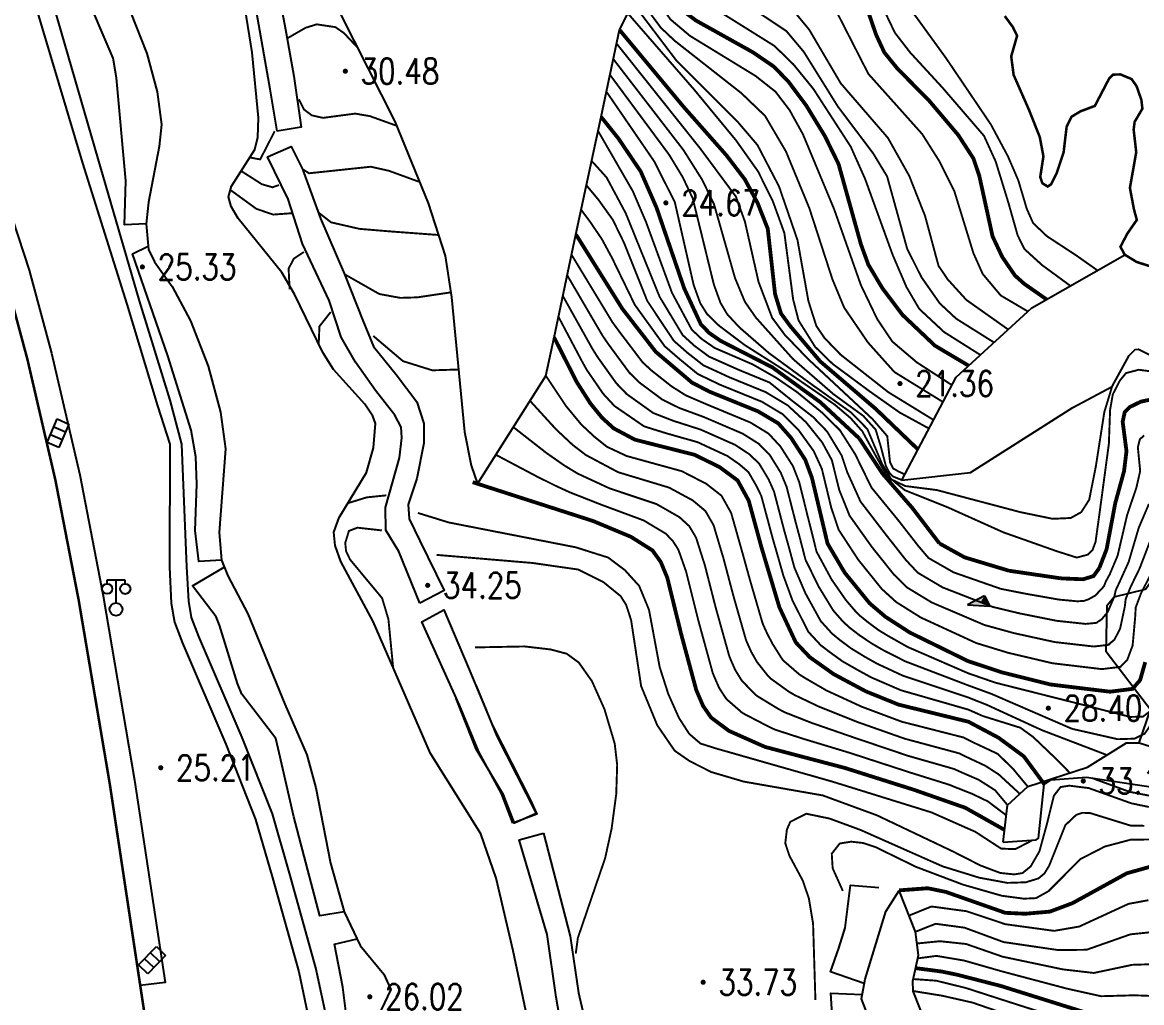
# Model space of a CAD drawing. Extents: x 404846 to 408477, y 3390929 to 3392894.
# Drawn here: x 406356.75 to 406400.65, y 3392292.54 to 3392331 of the extents above; entities that cross this region are included whole.
import ezdxf
from ezdxf.enums import TextEntityAlignment as Align

# ---------------------------------------------------------------- set-up
doc = ezdxf.new("R2010")
doc.units = 0
doc.header["$LTSCALE"] = 0.5
doc.layers.get('0').update_dxf_attribs({"linetype": 'CONTINUOUS'})
for name, color, linetype in [('DGX', 2, 'CONTINUOUS'), ('DLDW', 11, 'CONTINUOUS'), ('DLSS', 4, 'CONTINUOUS'), ('DMTZ', 3, 'CONTINUOUS'), ('GCD', 1, 'CONTINUOUS'), ('GXYZ', 2, 'CONTINUOUS'), ('SXSS', 5, 'CONTINUOUS'), ('ZBTZ', 3, 'CONTINUOUS')]:
    doc.layers.add(name, color=color, linetype=linetype)
doc.styles.add('HZ', font='rs.shx', dxfattribs={"width": 0.8, "bigfont": 'hztxt.shx'})
doc.linetypes.add('1033B', pattern='A,1,[186,AAA.SHX,S=1,R=0,X=0,Y=0],1', length=2)
doc.linetypes.add('10411', pattern='A,2,[150,AAA.SHX,S=1,R=0,X=0,Y=1],2,[151,AAA.SHX,S=1,R=0,X=0,Y=3],1e-11', length=4)
doc.linetypes.add('10422', pattern='A,0.75,[150,AAA.SHX,S=0.5,R=0,X=0,Y=0.5],1.5,[177,AAA.SHX,S=1,R=0,X=0,Y=0.4],0.75', length=3)
doc.linetypes.add('1161', pattern='A,0,[149,AAA.SHX,S=0.15,R=0,X=0,Y=0],-1.6', length=1.6)

# ---------------------------------------------------------------- blocks, each defined once
blk = doc.blocks.new('gc097')
for p, q in [((-0.7, 2.001), (-0.7, 2.301)), ((-0.7, 2.301), (0.7, 2.299)), ((0, 0.5), (0, 2.3)), ((0.7, 2.299), (0.7, 1.999))]:
    blk.add_line(p, q)
for centre, radius in [((-0.7, 1.601), 0.4), ((0.727, 1.6), 0.4), ((0, 0), 0.5)]:
    blk.add_circle(centre, radius)
blk = doc.blocks.new('GC200')
at = {"linetype": 'Continuous', "const_width": 0.2, "flags": 128}
blk.add_lwpolyline([(-0.1, 0, 1), (0.1, 0, 1)], format="xyb", close=True, dxfattribs=at)
blk = doc.blocks.new('gc041')
for p, q in [((-1, 0.5), (1, 0.5)), ((-1, -0.5), (-1, 0.5)), ((-0.33, 0.5), (-0.33, -0.5)), ((0.33, 0.5), (0.33, -0.5)), ((1, 0.5), (1, -0.5)), ((1, -0.5), (-1, -0.5))]:
    blk.add_line(p, q)
blk = doc.blocks.new('*U39')
at = {"linetype": 'Continuous'}
for points in [[(-0.3, 0.5), (0, 1.5), (-0.9, 0)], [(-0.3, 0.5), (0, 0), (0, 1.5)], [(-0.3, 0.5), (-0.9, 0), (0, 0)]]:
    blk.add_solid(points, dxfattribs=at)
blk = doc.blocks.new('gc201')
for p, q in [((0, 1.5), (-0.9, 0)), ((0, 0), (0, 1.5)), ((0, 0), (-0.9, 0))]:
    blk.add_line(p, q)
at = {"linetype": 'Continuous'}
blk.add_blockref('*U39', (0, 0), dxfattribs=at)

msp = doc.modelspace()

# ---------------------------------------------------------------- linework, layer by layer
at = {"layer": 'DGX', "linetype": 'Continuous', "flags": 128}
for points, const_width, elevation in [([(406383.683, 3392339.414), (406384.973, 3392338.088), (406385.838, 3392337.376), (406386.349, 3392337.11), (406386.768, 3392337.096), (406388.087, 3392337.468), (406388.473, 3392337.465), (406389.117, 3392337.008), (406389.348, 3392336.663), (406389.492, 3392336.207), (406389.821, 3392334.048), (406390.434, 3392332.97), (406391.82, 3392331.191), (406392.981, 3392329.588), (406394.734, 3392326.994), (406395.402, 3392325.745), (406395.81, 3392324.8), (406396.14, 3392323.691), (406396.389, 3392323.127), (406396.933, 3392322.61), (406398.069, 3392321.866), (406398.911, 3392321.272)], 0.075, 16.5), ([(406383.29, 3392337.355), (406385.027, 3392336.157), (406385.397, 3392335.96), (406387.992, 3392335.276), (406388.706, 3392334.767), (406389.516, 3392333.621), (406390.971, 3392330.59), (406391.568, 3392329.818), (406392.843, 3392328.43), (406394.464, 3392326.548), (406394.922, 3392325.543), (406395.41, 3392323.961), (406395.781, 3392322.652), (406396.051, 3392322.106), (406396.741, 3392321.478), (406397.851, 3392320.664)], 0.075, 17), ([(406382.797, 3392336.3), (406384.255, 3392335.464), (406385.243, 3392334.995), (406387.47, 3392334.366), (406388.137, 3392334.092), (406389.006, 3392333.41), (406389.512, 3392332.606), (406390.234, 3392330.511), (406390.553, 3392329.822), (406391.065, 3392329.191), (406392.321, 3392327.916), (406393.454, 3392326.58), (406394.052, 3392325.655), (406394.28, 3392324.975), (406394.799, 3392322.605), (406395.18, 3392321.797), (406395.675, 3392321.073), (406396.044, 3392320.742), (406396.919, 3392320.13)], 0.15, 17.5), ([(406382.667, 3392335.727), (406383.432, 3392335.089), (406384.91, 3392334.041), (406387.179, 3392332.953), (406387.976, 3392332.438), (406388.623, 3392331.536), (406389.928, 3392328.98), (406392.04, 3392326.618), (406392.724, 3392325.535), (406393.301, 3392324.374), (406394.046, 3392321.952), (406394.413, 3392321.13), (406395.12, 3392320.287), (406396.189, 3392319.657)], 0.075, 18), ([(406382.331, 3392334.984), (406383.837, 3392333.477), (406384.734, 3392332.688), (406386.962, 3392331.497), (406387.608, 3392330.714), (406388.846, 3392328.608), (406390.695, 3392326.468), (406391.532, 3392324.977), (406392.153, 3392323.403), (406392.68, 3392321.449), (406393.036, 3392320.922), (406393.772, 3392320.112), (406395.414, 3392318.95)], 0.075, 18.5), ([(406381.995, 3392334.319), (406383.055, 3392332.993), (406383.632, 3392332.577), (406384.995, 3392331.8), (406386.715, 3392330.658), (406387.398, 3392329.841), (406388.729, 3392327.704), (406390.117, 3392325.861), (406390.664, 3392324.957), (406391.449, 3392322.122), (406392.014, 3392320.997), (406392.725, 3392319.981), (406393.367, 3392319.38), (406394.859, 3392318.442)], 0.075, 19), ([(406381.645, 3392333.626), (406382.195, 3392332.727), (406382.735, 3392332.27), (406386.246, 3392330.075), (406386.995, 3392329.345), (406387.768, 3392328.395), (406389.238, 3392326.123), (406389.803, 3392324.852), (406390.881, 3392321.88), (406391.423, 3392320.616), (406391.925, 3392319.759), (406392.893, 3392318.856), (406394.323, 3392317.952)], 0.075, 19.5), ([(406381.315, 3392332.971), (406382.233, 3392331.781), (406383.161, 3392331.076), (406385.401, 3392329.826), (406386.223, 3392329.264), (406386.795, 3392328.673), (406387.493, 3392327.737), (406388.227, 3392326.532), (406388.76, 3392325.442), (406389.635, 3392322.3), (406389.926, 3392321.497), (406390.48, 3392320.569), (406391.268, 3392319.524), (406392.542, 3392318.316), (406393.862, 3392317.531)], 0.15, 20), ([(406381.129, 3392332.604), (406382.166, 3392331.117), (406382.929, 3392330.473), (406385.496, 3392328.904), (406386.284, 3392328.283), (406386.839, 3392327.557), (406387.363, 3392326.609), (406388.587, 3392323.668), (406389.634, 3392320.698), (406390.275, 3392319.362), (406390.866, 3392318.48), (406391.822, 3392317.667), (406393.207, 3392316.769)], 0.075, 20.5), ([(406380.823, 3392332.098), (406381.787, 3392330.794), (406382.324, 3392330.285), (406384.946, 3392328.224), (406385.877, 3392327.332), (406386.698, 3392325.932), (406387.614, 3392323.709), (406388.518, 3392320.922), (406388.98, 3392319.809), (406389.915, 3392318.439), (406390.951, 3392317.282), (406392.857, 3392316.106)], 0.075, 21), ([(406380.756, 3392331.671), (406382.39, 3392329.515), (406384.821, 3392327.077), (406385.578, 3392326.19), (406386.424, 3392324.564), (406387.149, 3392322.459), (406387.576, 3392320.071), (406387.889, 3392319.088), (406388.209, 3392318.618), (406388.843, 3392317.962), (406390.707, 3392316.495), (406392.486, 3392315.402)], 0.075, 21.5), ([(406380.497, 3392331.352), (406383.095, 3392328.364), (406384.737, 3392326.373), (406385.607, 3392325.145), (406386.183, 3392323.98), (406386.634, 3392322.737), (406386.978, 3392320.131), (406387.191, 3392319.307), (406387.84, 3392318.272), (406388.526, 3392317.602), (406389.986, 3392316.52), (406391.156, 3392315.695), (406392.309, 3392315.065)], 0.075, 22), ([(406369.89, 3392330.017), (406369.362, 3392330.58), (406369.027, 3392330.813), (406368.293, 3392330.923), (406367.859, 3392330.789), (406367.129, 3392330.369)], 0.075, 30), ([(406380.17, 3392330.704), (406382.677, 3392327.692), (406384.366, 3392325.78), (406385.082, 3392324.843), (406385.586, 3392323.909), (406385.984, 3392322.901), (406386.268, 3392320.347), (406386.502, 3392319.581), (406386.867, 3392319.082), (406388.04, 3392317.7), (406390.215, 3392315.839), (406391.876, 3392314.244)], 0.15, 22.5), ([(406380.055, 3392330.167), (406383.336, 3392326.05), (406384.734, 3392324.164), (406385.088, 3392323.181), (406385.619, 3392320.827), (406386.155, 3392319.411), (406386.648, 3392318.746), (406387.56, 3392317.798), (406390.093, 3392315.436), (406390.669, 3392314.769), (406390.779, 3392313.739), (406390.898, 3392313.502), (406391.109, 3392313.383), (406391.361, 3392313.267)], 0.075, 23), ([(406379.926, 3392329.559), (406382.675, 3392325.993), (406383.414, 3392324.821), (406383.876, 3392323.865), (406384.697, 3392320.975), (406385.085, 3392320.04), (406385.516, 3392319.42), (406386.963, 3392317.803), (406388.562, 3392316.413), (406389.732, 3392315.561), (406390.216, 3392315.02), (406390.418, 3392314.353), (406390.614, 3392313.603), (406390.768, 3392313.305), (406390.89, 3392313.187), (406391.244, 3392313.045)], 0.075, 23.5), ([(406379.795, 3392328.942), (406382.114, 3392325.808), (406382.652, 3392324.921), (406383.042, 3392324.091), (406383.869, 3392320.715), (406384.131, 3392319.994), (406384.388, 3392319.557), (406384.869, 3392319.036), (406386.035, 3392318.022), (406387.757, 3392316.76), (406389.247, 3392315.699), (406389.888, 3392315.046), (406390.467, 3392313.678), (406390.825, 3392313.074), (406391.376, 3392312.811), (406392.614, 3392312.653), (406395.892, 3392311.786), (406397.156, 3392311.525), (406397.865, 3392311.557), (406398.278, 3392311.785), (406398.591, 3392312.276), (406398.852, 3392313.595), (406399.183, 3392315.715), (406399.489, 3392316.72)], 0.075, 24), ([(406379.654, 3392328.284), (406381.529, 3392325.548), (406382.337, 3392323.95), (406383.074, 3392320.707), (406383.335, 3392319.984), (406383.603, 3392319.556), (406384.071, 3392319.102), (406385.077, 3392318.343), (406386.784, 3392317.259), (406388.611, 3392316.003), (406389.235, 3392315.473), (406389.692, 3392314.957), (406390.642, 3392313.23), (406391.357, 3392312.648), (406393.053, 3392311.97), (406395.225, 3392310.994), (406397.34, 3392310.246), (406398.105, 3392310.004), (406398.539, 3392310.121), (406398.725, 3392310.312), (406398.839, 3392310.62), (406398.986, 3392311.68), (406399.361, 3392314.468), (406399.409, 3392315.802), (406399.515, 3392316.406), (406399.794, 3392316.951), (406400.034, 3392317.242), (406400.532, 3392317.372), (406401.985, 3392317.181)], 0.075, 24.5), ([(406371.427, 3392326.944), (406370.385, 3392327.32), (406369.801, 3392327.421), (406368.541, 3392327.254), (406368.101, 3392327.352), (406367.794, 3392327.582), (406367.593, 3392327.98)], 0.075, 30.5), ([(406379.444, 3392327.295), (406380.128, 3392326.442), (406381.001, 3392325.149), (406381.621, 3392323.73), (406382.709, 3392320.557), (406383.355, 3392319.163), (406383.68, 3392318.821), (406384.129, 3392318.509), (406386.168, 3392317.463), (406388.043, 3392316.1), (406389.57, 3392314.68)], 0.15, 25), ([(406365.674, 3392325.699), (406366.074, 3392325.623), (406366.25, 3392325.959), (406366.644, 3392326.732)], 0.075, 30.5), ([(406400.742, 3392314.797), (406400.573, 3392314.638), (406400.498, 3392314.326), (406400.589, 3392313.403), (406400.442, 3392312.755), (406400.073, 3392311.657), (406399.705, 3392310.084), (406399.396, 3392309.349), (406399.238, 3392309.061), (406399.168, 3392308.877), (406398.838, 3392308.524), (406398.81, 3392308.504), (406398.571, 3392308.371), (406398.434, 3392308.324), (406398.406, 3392308.307), (406398.131, 3392308.288), (406397.401, 3392308.356), (406396.077, 3392308.589), (406395.118, 3392308.779), (406393.273, 3392309.423), (406392.291, 3392309.985), (406391.875, 3392310.473), (406391.118, 3392311.447), (406390.052, 3392312.749), (406389.412, 3392314.057), (406388.812, 3392315), (406388.146, 3392315.663), (406387.129, 3392316.497), (406386.31, 3392317.058), (406385.38, 3392317.59), (406385.277, 3392317.633), (406383.902, 3392318.227), (406383.392, 3392318.579), (406383.002, 3392318.946), (406382.224, 3392320.398), (406381.206, 3392323.175), (406380.689, 3392324.38), (406379.326, 3392326.742)], 0.075, 25.5), ([(406400.932, 3392312.109), (406400.534, 3392311.177), (406400.138, 3392309.836), (406399.807, 3392309.104), (406399.63, 3392308.722), (406399.576, 3392308.475), (406399.325, 3392307.894), (406399.304, 3392307.854), (406399.075, 3392307.578), (406398.916, 3392307.478), (406398.876, 3392307.443), (406398.45, 3392307.402), (406397.318, 3392307.523), (406395.854, 3392307.816), (406394.799, 3392308.07), (406392.843, 3392308.833), (406391.868, 3392309.409), (406391.401, 3392309.907), (406390.588, 3392310.94), (406389.621, 3392312.2), (406389.098, 3392313.359), (406388.883, 3392314.006), (406388.308, 3392314.952), (406387.761, 3392315.519), (406386.93, 3392316.164), (406386.054, 3392316.871), (406384.975, 3392317.315), (406384.884, 3392317.352), (406383.68, 3392317.887), (406383.106, 3392318.314), (406382.648, 3392318.729), (406381.739, 3392320.239), (406380.413, 3392323.513), (406379.661, 3392324.918), (406379.075, 3392325.566)], 0.075, 26), ([(406365.333, 3392325.168), (406366.141, 3392324.651), (406366.559, 3392324.531), (406366.817, 3392324.618)], 0.075, 31), ([(406372.323, 3392324.74), (406371.13, 3392325.176), (406370.415, 3392325.337), (406368.851, 3392325.171), (406367.992, 3392325.081), (406367.739, 3392325.241)], 0.075, 31), ([(406400.996, 3392310.697), (406400.571, 3392309.588), (406400.217, 3392308.86), (406400.022, 3392308.383), (406399.985, 3392308.073), (406399.813, 3392307.265), (406399.798, 3392307.204), (406399.579, 3392306.785), (406399.398, 3392306.632), (406399.346, 3392306.58), (406398.769, 3392306.515), (406397.235, 3392306.69), (406395.631, 3392307.042), (406394.479, 3392307.36), (406392.414, 3392308.243), (406391.444, 3392308.833), (406390.927, 3392309.341), (406390.058, 3392310.432), (406389.19, 3392311.651), (406388.785, 3392312.66), (406388.497, 3392313.827), (406388.12, 3392314.519), (406387.483, 3392315.313), (406386.767, 3392315.974), (406385.903, 3392316.494), (406384.57, 3392317.039), (406384.492, 3392317.071), (406383.458, 3392317.547), (406382.82, 3392318.048), (406382.295, 3392318.512), (406381.253, 3392320.08), (406380.349, 3392322.346), (406379.91, 3392323.249), (406379.337, 3392324.048), (406378.871, 3392324.607)], 0.075, 26.5), ([(406364.908, 3392324.425), (406365.925, 3392323.686), (406366.583, 3392323.46), (406367.346, 3392323.515)], 0.075, 31.5), ([(406373.06, 3392322.66), (406371.245, 3392322.794), (406369.968, 3392322.9), (406368.855, 3392323.155), (406368.347, 3392323.554)], 0.075, 31.5), ([(406401.004, 3392309.34), (406400.627, 3392308.615), (406400.414, 3392308.045), (406400.393, 3392307.671), (406400.3, 3392306.635), (406400.292, 3392306.554), (406400.083, 3392305.992), (406399.881, 3392305.786), (406399.817, 3392305.717), (406399.088, 3392305.628), (406397.153, 3392305.858), (406395.408, 3392306.269), (406394.159, 3392306.651), (406391.984, 3392307.653), (406391.021, 3392308.258), (406390.453, 3392308.775), (406389.528, 3392309.924), (406388.759, 3392311.102), (406388.472, 3392311.962), (406388.105, 3392313.483), (406387.786, 3392314.181), (406387.193, 3392315.004), (406386.582, 3392315.621), (406385.753, 3392316.117), (406384.165, 3392316.763), (406384.099, 3392316.79), (406383.236, 3392317.207), (406382.534, 3392317.782), (406381.941, 3392318.295), (406380.768, 3392319.921), (406379.876, 3392321.758), (406379.476, 3392322.498), (406379.014, 3392323.178), (406378.666, 3392323.646)], 0.075, 27), ([(406378.46, 3392322.678), (406380.282, 3392319.762), (406381.588, 3392318.078), (406383.014, 3392316.866), (406383.014, 3392316.866), (406383.706, 3392316.509), (406385.603, 3392315.74), (406386.397, 3392315.269), (406386.902, 3392314.694), (406387.452, 3392313.843), (406387.714, 3392313.139), (406388.328, 3392310.553), (406388.998, 3392309.416), (406389.979, 3392308.209), (406390.597, 3392307.682), (406391.555, 3392307.063), (406393.839, 3392305.941), (406395.185, 3392305.496), (406397.07, 3392305.025), (406399.407, 3392304.742), (406400.287, 3392304.853), (406400.287, 3392304.853), (406400.587, 3392305.199), (406400.787, 3392305.903)], 0.15, 27.5), ([(406367.23, 3392320.532), (406367.191, 3392321.34), (406367.393, 3392321.728), (406367.788, 3392321.992)], 0.075, 32), ([(406394.917, 3392305.094), (406393.842, 3392305.466), (406391.467, 3392306.498), (406390.688, 3392306.939), (406390.328, 3392307.158), (406389.93, 3392307.455), (406389.586, 3392307.732), (406389.377, 3392307.949), (406389.043, 3392308.341), (406388.486, 3392309.145), (406387.895, 3392310.239), (406387.692, 3392311.061), (406387.541, 3392311.653), (406387.218, 3392312.959), (406386.972, 3392313.59), (406386.482, 3392314.361), (406386.014, 3392314.868), (406385.302, 3392315.303), (406383.587, 3392316.015), (406382.767, 3392316.368), (406382.207, 3392316.723), (406381.416, 3392317.349), (406381.072, 3392317.667), (406380.164, 3392318.865), (406379.891, 3392319.238), (406378.291, 3392321.878)], 0.075, 28), ([(406373.555, 3392320.409), (406372.245, 3392320.213), (406371.571, 3392320.192), (406370.75, 3392320.343), (406369.389, 3392321.117)], 0.075, 32), ([(406394.75, 3392304.659), (406393.845, 3392304.99), (406391.379, 3392305.932), (406390.473, 3392306.393), (406390.059, 3392306.635), (406389.59, 3392306.949), (406389.192, 3392307.256), (406388.94, 3392307.486), (406388.553, 3392307.926), (406387.974, 3392308.873), (406387.461, 3392309.926), (406387.262, 3392310.699), (406387.088, 3392311.347), (406386.722, 3392312.779), (406386.492, 3392313.336), (406386.062, 3392314.028), (406385.631, 3392314.468), (406385, 3392314.865), (406383.468, 3392315.521), (406382.52, 3392315.87), (406381.849, 3392316.2), (406380.933, 3392316.884), (406380.556, 3392317.256), (406379.739, 3392318.365), (406379.5, 3392318.714), (406378.12, 3392321.074)], 0.075, 28.5), ([(406394.582, 3392304.224), (406393.848, 3392304.515), (406391.292, 3392305.366), (406390.257, 3392305.848), (406389.79, 3392306.112), (406389.25, 3392306.442), (406388.799, 3392306.779), (406388.503, 3392307.024), (406388.062, 3392307.51), (406387.461, 3392308.602), (406387.027, 3392309.612), (406386.832, 3392310.337), (406386.635, 3392311.041), (406386.227, 3392312.598), (406386.011, 3392313.082), (406385.642, 3392313.695), (406385.248, 3392314.067), (406384.699, 3392314.428), (406383.349, 3392315.026), (406382.273, 3392315.371), (406381.49, 3392315.676), (406380.451, 3392316.418), (406380.041, 3392316.845), (406379.313, 3392317.865), (406379.108, 3392318.19), (406377.949, 3392320.264)], 0.075, 29), ([(406398.986, 3392309.593), (406399.272, 3392310.332), (406399.611, 3392312.137), (406399.956, 3392313.393), (406400.052, 3392314.177), (406399.902, 3392315.334), (406399.984, 3392315.715), (406400.186, 3392315.913), (406400.62, 3392316.122), (406401.267, 3392316.257), (406401.853, 3392316.241), (406403.275, 3392315.972), (406405.805, 3392315.762), (406407.019, 3392315.931), (406408.727, 3392316.384), (406410.187, 3392317.012), (406411.813, 3392317.926), (406413.813, 3392319.777)], 0.15, 25), ([(406368.372, 3392318.378), (406368.399, 3392319.074), (406368.842, 3392319.636)], 0.075, 32.5), ([(406394.415, 3392303.789), (406393.85, 3392304.039), (406391.204, 3392304.8), (406390.042, 3392305.302), (406389.521, 3392305.588), (406388.91, 3392305.936), (406388.405, 3392306.303), (406388.066, 3392306.561), (406387.572, 3392307.094), (406386.949, 3392308.33), (406386.594, 3392309.299), (406386.402, 3392309.975), (406386.182, 3392310.735), (406385.731, 3392312.418), (406385.531, 3392312.828), (406385.222, 3392313.362), (406384.865, 3392313.667), (406384.397, 3392313.991), (406383.23, 3392314.532), (406382.026, 3392314.873), (406381.132, 3392315.152), (406379.969, 3392315.953), (406379.525, 3392316.434), (406378.887, 3392317.364), (406378.717, 3392317.666), (406377.776, 3392319.446)], 0.075, 29.5), ([(406373.858, 3392317.382), (406372.828, 3392317.35), (406371.675, 3392317.711), (406370.511, 3392318.699)], 0.075, 32.5), ([(406377.605, 3392318.637), (406378.492, 3392316.889), (406379.032, 3392316.042), (406379.487, 3392315.487), (406379.944, 3392315.071), (406380.773, 3392314.629), (406383.111, 3392314.037), (406384.095, 3392313.553), (406384.802, 3392313.029), (406385.236, 3392312.238), (406385.729, 3392310.429), (406386.437, 3392308.059), (406387.081, 3392306.678), (406387.629, 3392306.098), (406388.57, 3392305.43), (406389.827, 3392304.757), (406391.117, 3392304.234), (406393.853, 3392303.564), (406395.036, 3392302.936), (406396.028, 3392302.203), (406396.829, 3392301.113)], 0.15, 30), ([(406396.182, 3392301.018), (406395.622, 3392301.693), (406395.008, 3392302.3), (406394.021, 3392302.764), (406393.667, 3392302.945), (406391.235, 3392303.566), (406389.663, 3392304.156), (406388.278, 3392304.794), (406387.427, 3392305.289), (406387.222, 3392305.419), (406386.584, 3392305.972), (406386.521, 3392306.061), (406386.166, 3392306.627), (406385.967, 3392307.009), (406385.798, 3392307.379), (406385.759, 3392307.496), (406385.306, 3392309.052), (406385.277, 3392309.154), (406384.991, 3392310.186), (406384.549, 3392311.749), (406384.498, 3392311.843), (406384.168, 3392312.432), (406383.569, 3392312.9), (406382.612, 3392313.393), (406380.445, 3392313.99), (406379.673, 3392314.353), (406379.168, 3392314.757), (406378.671, 3392315.223), (406378.072, 3392315.948), (406377.285, 3392317.128)], 0.075, 30.5), ([(406395.869, 3392300.735), (406395.04, 3392301.498), (406394.515, 3392301.837), (406393.794, 3392302.175), (406393.48, 3392302.327), (406391.354, 3392302.899), (406389.499, 3392303.554), (406387.987, 3392304.158), (406387.04, 3392304.61), (406386.815, 3392304.74), (406386.086, 3392305.266), (406386.006, 3392305.347), (406385.564, 3392305.902), (406385.336, 3392306.303), (406385.158, 3392306.7), (406385.114, 3392306.824), (406384.639, 3392308.49), (406384.603, 3392308.622), (406384.254, 3392309.944), (406383.862, 3392311.261), (406383.82, 3392311.341), (406383.535, 3392311.835), (406383.042, 3392312.246), (406382.114, 3392312.749), (406380.118, 3392313.352), (406378.85, 3392314.027), (406378.333, 3392314.423), (406377.682, 3392315.032), (406376.663, 3392316.149)], 0.075, 31), ([(406395.383, 3392300.296), (406394.898, 3392300.877), (406394.254, 3392301.287), (406393.567, 3392301.585), (406393.294, 3392301.709), (406391.472, 3392302.231), (406389.335, 3392302.953), (406387.695, 3392303.522), (406386.653, 3392303.932), (406386.409, 3392304.06), (406385.589, 3392304.559), (406385.491, 3392304.633), (406384.963, 3392305.178), (406384.706, 3392305.596), (406384.519, 3392306.021), (406384.469, 3392306.151), (406383.973, 3392307.929), (406383.929, 3392308.089), (406383.516, 3392309.702), (406383.175, 3392310.773), (406383.142, 3392310.839), (406382.901, 3392311.239), (406382.516, 3392311.592), (406381.616, 3392312.105), (406379.79, 3392312.714), (406378.531, 3392313.297), (406377.995, 3392313.623), (406377.292, 3392314.115), (406376.009, 3392315.119)], 0.075, 31.5), ([(406389.57, 3392314.68), (406390.482, 3392313.298), (406391.648, 3392311.955), (406392.714, 3392310.561)], 0.15, 25), ([(406395.336, 3392299.894), (406394.613, 3392300.441), (406393.993, 3392300.738), (406393.34, 3392300.995), (406393.107, 3392301.09), (406391.591, 3392301.564), (406389.17, 3392302.352), (406387.404, 3392302.886), (406386.267, 3392303.254), (406386.002, 3392303.381), (406385.091, 3392303.853), (406384.976, 3392303.92), (406384.361, 3392304.454), (406384.076, 3392304.89), (406383.88, 3392305.341), (406383.824, 3392305.479), (406383.306, 3392307.368), (406383.255, 3392307.557), (406382.779, 3392309.459), (406382.488, 3392310.284), (406382.464, 3392310.336), (406382.267, 3392310.642), (406381.989, 3392310.938), (406381.118, 3392311.461), (406379.463, 3392312.075), (406378.213, 3392312.567), (406377.656, 3392312.823), (406376.902, 3392313.199), (406375.321, 3392314.036)], 0.075, 32), ([(406374.41, 3392312.961), (406379.135, 3392311.437), (406380.62, 3392310.817), (406381.462, 3392310.284), (406381.786, 3392309.834), (406382.042, 3392309.217), (406382.581, 3392307.024), (406383.179, 3392304.806), (406383.445, 3392304.184), (406383.76, 3392303.73), (406384.46, 3392303.206), (406385.88, 3392302.575), (406389.006, 3392301.751), (406391.709, 3392300.896), (406393.732, 3392300.188), (406395.269, 3392299.321)], 0.15, 32.5), ([(406371.022, 3392312.445), (406370.255, 3392312.366), (406369.512, 3392312.137)], 0.075, 33), ([(406398.986, 3392309.593), (406399.272, 3392310.332), (406399.611, 3392312.137)], 0.15, 25), ([(406372.258, 3392311.756), (406373.478, 3392311.38), (406378.448, 3392310.408), (406379.726, 3392310.004), (406380.384, 3392309.507), (406380.94, 3392308.892), (406381.326, 3392307.952), (406381.745, 3392305.702), (406382.081, 3392304.654), (406382.5, 3392303.714), (406382.902, 3392303.09), (406383.343, 3392302.709), (406383.974, 3392302.51), (406388.539, 3392301.208), (406392.401, 3392300.008), (406394.122, 3392299.247), (406395.139, 3392298.585), (406395.695, 3392298.567), (406396.374, 3392298.921)], 0.075, 33), ([(406370.846, 3392311.07), (406369.891, 3392311.177), (406369.555, 3392311.049), (406369.412, 3392310.578), (406369.444, 3392310.258), (406369.601, 3392309.926), (406370.859, 3392308.411), (406371.105, 3392307.585), (406371.29, 3392305.689)], 0.075, 33.5), ([(406392.714, 3392310.561), (406393.702, 3392310.013), (406395.438, 3392309.489)], 0.15, 25), ([(406372.993, 3392310.11), (406376.756, 3392309.792), (406378.557, 3392309.534), (406379.53, 3392309.047), (406380.213, 3392308.492), (406380.426, 3392308.155), (406380.623, 3392307.554), (406381.016, 3392304.963), (406381.016, 3392304.963), (406381.65, 3392303.423), (406382.333, 3392302.427), (406382.919, 3392302.019), (406383.774, 3392301.589), (406385.044, 3392301.215), (406388.14, 3392300.673), (406390.267, 3392299.892), (406393.26, 3392298.468), (406394.324, 3392297.926), (406395.099, 3392297.632), (406395.647, 3392297.575), (406395.974, 3392297.627), (406396.297, 3392297.891), (406396.636, 3392298.478), (406396.927, 3392299.535), (406397.204, 3392300.661), (406397.467, 3392301.002), (406397.809, 3392301.056), (406398.569, 3392300.962), (406400.24, 3392300.364), (406400.932, 3392300.22)], 0.075, 33.5), ([(406397.483, 3392309.188), (406398.35, 3392309.153), (406398.76, 3392309.279), (406398.986, 3392309.593)], 0.15, 25), ([(406395.438, 3392309.489), (406397.483, 3392309.188)], 0.15, 25), ([(406374.505, 3392306.48), (406376.447, 3392306.518), (406377.465, 3392306.4), (406378.096, 3392306.233), (406378.572, 3392305.886), (406379.088, 3392305.155), (406379.577, 3392304.06), (406379.98, 3392302.708), (406380.077, 3392301.873), (406380.04, 3392300.726), (406379.86, 3392299.379), (406379.606, 3392298.215), (406378.536, 3392295.087), (406378.452, 3392294.468)], 0.075, 34), ([(406394.75, 3392304.659), (406397.917, 3392303.286), (406399.707, 3392302.879), (406400.364, 3392302.9), (406400.759, 3392303.092), (406400.915, 3392303.307), (406401.334, 3392304.115), (406401.587, 3392304.872), (406401.607, 3392305.313)], 0.075, 28.5), ([(406394.917, 3392305.094), (406397.847, 3392304.354), (406400.199, 3392303.753), (406400.7, 3392303.766), (406400.963, 3392303.967), (406401.174, 3392304.464), (406401.197, 3392305.608)], 0.075, 28), ([(406394.582, 3392304.224), (406396.729, 3392303.236), (406399.287, 3392302.257)], 0.075, 29), ([(406394.415, 3392303.789), (406395.892, 3392303.328), (406396.392, 3392302.965), (406397.316, 3392302.083), (406397.829, 3392301.558)], 0.075, 29.5), ([(406398.688, 3392301.359), (406400.17, 3392300.815), (406400.99, 3392300.655), (406401.218, 3392300.659), (406401.464, 3392300.718), (406402.298, 3392301.48), (406403.206, 3392301.824), (406404.318, 3392302.01), (406406.005, 3392302.1), (406406.927, 3392302.083)], 0.075, 33), ([(406387.852, 3392292.645), (406387.76, 3392295.649), (406387.595, 3392296.633), (406387.354, 3392297.336), (406386.828, 3392298.316), (406386.67, 3392298.801), (406386.733, 3392299.332), (406386.865, 3392299.636), (406387.498, 3392299.954), (406388.406, 3392299.766), (406389.612, 3392299.323), (406392.841, 3392297.89), (406394.281, 3392297.445), (406395.382, 3392297.242), (406396.104, 3392297.266), (406396.6, 3392297.417), (406396.834, 3392297.612), (406397.02, 3392297.917), (406397.655, 3392299.507), (406398.076, 3392299.907), (406398.322, 3392299.992), (406398.623, 3392299.982), (406400.208, 3392299.491), (406400.756, 3392299.481)], 0.075, 34), ([(406388.927, 3392296.926), (406388.528, 3392297.817), (406388.493, 3392298.387), (406388.805, 3392298.787), (406389.255, 3392298.859), (406389.719, 3392298.808), (406390.219, 3392298.642), (406391.792, 3392297.873), (406393.638, 3392297.174), (406395.164, 3392296.737), (406396.021, 3392296.623), (406396.501, 3392296.643), (406396.991, 3392296.915), (406398.256, 3392298.182), (406399.203, 3392298.668), (406400.204, 3392298.934), (406401.019, 3392298.947), (406402.315, 3392299.62), (406403.819, 3392299.871), (406406.005, 3392299.807)], 0.075, 34.5), ([(406391.134, 3392296.949), (406392.26, 3392297.032), (406392.972, 3392296.886), (406395.3, 3392296.068), (406396.081, 3392296.031), (406397.051, 3392296.116), (406397.933, 3392296.446), (406400.058, 3392297.616), (406401.705, 3392298.079)], 0.15, 35), ([(406400.913, 3392296.563), (406400.132, 3392296.42), (406398.201, 3392295.53), (406397.217, 3392295.36), (406395.296, 3392295.622), (406393.783, 3392296.13), (406392.403, 3392296.316), (406391.525, 3392295.961)], 0.075, 35.5), ([(406401.026, 3392295.309), (406400.207, 3392295.224), (406398.485, 3392294.619), (406397.383, 3392294.605), (406395.228, 3392294.921), (406393.701, 3392295.485), (406392.565, 3392295.638), (406391.777, 3392295.325)], 0.075, 36), ([(406401.139, 3392294.054), (406400.281, 3392294.028), (406398.77, 3392293.708), (406397.55, 3392293.85), (406395.193, 3392294.347), (406393.762, 3392294.845), (406392.735, 3392294.954), (406391.838, 3392294.865)], 0.075, 36.5), ([(406401.251, 3392292.8), (406400.356, 3392292.832), (406399.055, 3392292.796), (406397.716, 3392293.094), (406395.157, 3392293.773), (406393.68, 3392294.197), (406392.598, 3392294.378), (406391.871, 3392294.282)], 0.075, 37), ([(406412.213, 3392294.187), (406411.882, 3392294.032), (406411.539, 3392293.892), (406410.594, 3392293.602), (406408.963, 3392293.005), (406408.173, 3392292.723), (406406.372, 3392291.785), (406405.568, 3392291.385), (406405.154, 3392291.21), (406404.741, 3392291.09), (406403.732, 3392290.843), (406402.562, 3392290.794), (406401.42, 3392290.832), (406400.423, 3392291.019), (406399.254, 3392291.353), (406395.32, 3392292.612), (406393.756, 3392293.118), (406392.592, 3392293.405), (406391.686, 3392293.47)], 0.075, 38), ([(406391.783, 3392293.897), (406392.796, 3392293.766), (406393.412, 3392293.639), (406395.121, 3392293.199), (406399.36, 3392291.87)], 0.15, 37.5), ([(406412.358, 3392293.029), (406411.324, 3392292.695), (406409.571, 3392291.94), (406408.72, 3392291.586), (406406.747, 3392290.541), (406405.859, 3392290.108), (406405.394, 3392289.942), (406404.93, 3392289.887), (406403.938, 3392289.796), (406402.689, 3392289.929), (406401.475, 3392290.12), (406400.416, 3392290.401), (406399.168, 3392290.821), (406395.519, 3392292.026), (406394.015, 3392292.546), (406392.822, 3392292.816), (406391.683, 3392293)], 0.075, 38.5)]:
    msp.add_lwpolyline(points, dxfattribs=dict(at, const_width=const_width, elevation=elevation))
at = {"layer": 'DLSS', "linetype": 'Continuous', "const_width": 0.1, "elevation": 24.191, "flags": 128}
msp.add_lwpolyline([(406321.363, 3392363.37), (406325.194, 3392361.305), (406327.691, 3392359.851), (406329.502, 3392358.625), (406331.939, 3392356.815), (406333.919, 3392355.167), (406336.495, 3392352.862), (406338.799, 3392350.632), (406341.009, 3392348.331), (406344.475, 3392344.096), (406346.167, 3392341.732), (406347.989, 3392338.984), (406350.903, 3392333.92), (406352.078, 3392331.515), (406353.473, 3392328.379), (406354.77, 3392324.956), (406356.083, 3392321), (406356.945, 3392317.789), (406358.044, 3392313.046), (406358.958, 3392308.331), (406360.178, 3392301.12), (406361.767, 3392290.6), (406363.338, 3392280.298)], dxfattribs=at)
at = {"layer": 'DMTZ', "linetype": '10411', "flags": 128}
for points, elevation in [([(406337.957, 3392373.578), (406340.13, 3392372.299), (406341.433, 3392371.146), (406342.914, 3392369.453), (406344.065, 3392367.685), (406344.61, 3392367.008), (406345.559, 3392366.372), (406347.504, 3392365.444), (406353.675, 3392362.069), (406356.315, 3392360.771), (406358.615, 3392359.396), (406359.645, 3392358.899), (406361.271, 3392358.434), (406361.808, 3392358.185), (406362.244, 3392357.659), (406362.56, 3392356.868), (406362.792, 3392355.776), (406362.882, 3392354.497), (406362.688, 3392353.444), (406361.979, 3392351.419), (406360.805, 3392347.961), (406360.594, 3392346.885), (406360.574, 3392346.072), (406360.817, 3392345.131), (406361.414, 3392343.862), (406363.868, 3392339.969), (406367.401, 3392334.688), (406368.699, 3392332.374), (406371.361, 3392327.107)], 24.208), ([(406376.002, 3392294.578), (406375.329, 3392297.432), (406374.727, 3392299.162), (406372.76, 3392302.312), (406370.505, 3392307.495), (406369.238, 3392309.856), (406369.022, 3392310.48), (406368.969, 3392311.006), (406369.177, 3392311.582), (406370.243, 3392313.348), (406370.526, 3392314.306), (406370.596, 3392315.262), (406370.495, 3392315.556), (406370.176, 3392316.026), (406368.945, 3392317.379), (406368.531, 3392318.049), (406367.42, 3392320.342), (406366.923, 3392321.185), (406365.209, 3392323.31), (406364.937, 3392323.772), (406364.827, 3392324.158), (406364.955, 3392324.579), (406365.872, 3392326.007), (406365.98, 3392326.493), (406366.01, 3392327.257), (406365.761, 3392329.822), (406365.439, 3392331.862), (406365.057, 3392333.352), (406364.72, 3392334.102), (406364.128, 3392335.085), (406362.315, 3392337.482), (406360.849, 3392339.015), (406358.233, 3392341.437), (406355.236, 3392344.151)], 31.288), ([(406371.361, 3392327.107), (406372.659, 3392323.914), (406373.325, 3392321.835), (406373.585, 3392320.222), (406374.093, 3392314.936), (406374.353, 3392313.617), (406374.599, 3392312.9)], 32.005)]:
    msp.add_lwpolyline(points, dxfattribs=dict(at, elevation=elevation))
at = {"layer": 'DMTZ', "linetype": '1033B', "flags": 128}
for points, elevation in [([(406391.244, 3392313.045), (406393.933, 3392313.343), (406397.945, 3392315.896), (406399.489, 3392316.72), (406400.157, 3392317.928), (406400.391, 3392318.161), (406400.526, 3392318.183), (406401.446, 3392317.72), (406402.559, 3392317.374), (406403.694, 3392317.74), (406404.071, 3392317.663), (406406.404, 3392316.857), (406408.795, 3392317.333), (406410.964, 3392318.134), (406413.813, 3392319.777), (406415.265, 3392320.539), (406415.972, 3392321.908), (406416.199, 3392321.936), (406418.177, 3392321.182), (406419.384, 3392319.882), (406420.285, 3392317.741), (406420.707, 3392317.335), (406424.402, 3392317.336), (406426.886, 3392318.312), (406429.846, 3392318.962), (406432.03, 3392320.122), (406432.614, 3392320.811), (406432.563, 3392321.332), (406430.932, 3392323.084), (406430.479, 3392323.439), (406429.878, 3392324.328), (406428.2, 3392325.731), (406426.709, 3392327.456), (406426.013, 3392328.323), (406425.97, 3392328.692), (406426.049, 3392330.121), (406425.919, 3392331.952), (406425.599, 3392333.829), (406426.557, 3392335.726), (406426.746, 3392338.012), (406427.146, 3392338.902), (406427.569, 3392339.19), (406432.092, 3392339.794), (406434.364, 3392339.662), (406434.866, 3392339.344), (406436.514, 3392338.62), (406441.177, 3392337.669), (406441.522, 3392337.378), (406440.952, 3392334.305), (406442.05, 3392332.001), (406444.403, 3392330.937), (406445.608, 3392330.366), (406446.454, 3392330.243), (406446.818, 3392329.882), (406446.869, 3392329.195), (406446.553, 3392327.848), (406446.694, 3392327.452), (406449.309, 3392326.267), (406453.519, 3392326.064), (406456.847, 3392325.805), (406459.341, 3392325.364), (406459.608, 3392325.519), (406459.709, 3392326.163), (406459.982, 3392327.611)], 28.041), ([(406395.212, 3392298.836), (406396.513, 3392298.931), (406396.607, 3392298.992), (406396.829, 3392301.113), (406397.083, 3392301.285), (406398.481, 3392301.39), (406401.532, 3392300.934)], 32.831), ([(406397.822, 3392271.837), (406396.708, 3392271.773), (406396.394, 3392271.884), (406395.649, 3392272.538), (406395.236, 3392272.801), (406394.575, 3392273.059), (406393.518, 3392273.728), (406392.596, 3392274.453), (406391.934, 3392275.093), (406391.467, 3392275.721), (406391.149, 3392276.488), (406391.079, 3392278.194), (406390.844, 3392278.85), (406390.505, 3392279.492), (406389.973, 3392280.252), (406389.79, 3392280.694), (406389.801, 3392280.952), (406390.05, 3392281.789), (406390.633, 3392282.843), (406391.268, 3392283.643), (406391.441, 3392283.972), (406391.523, 3392284.62), (406391.318, 3392285.26), (406390.948, 3392285.828), (406390.37, 3392286.482), (406390.41, 3392287.161), (406390.687, 3392288.274), (406391.878, 3392290.022), (406392.217, 3392290.656), (406392.359, 3392291.131), (406392.253, 3392291.628), (406391.961, 3392292.302), (406391.683, 3392293), (406391.667, 3392293.39), (406391.899, 3392294.404), (406391.777, 3392295.325), (406391.134, 3392296.949)], 41.502), ([(406378.654, 3392287.465), (406377.248, 3392289.092), (406376.893, 3392290.37), (406376.002, 3392294.578)], 33.963)]:
    msp.add_lwpolyline(points, dxfattribs=dict(at, elevation=elevation))
at = {"layer": 'DMTZ', "linetype": '10422', "flags": 128}
for points, elevation in [([(406361.602, 3392323.097), (406360.75, 3392323.061), (406360.813, 3392324.785), (406360.441, 3392328.819), (406360.308, 3392329.596), (406359.106, 3392332.424), (406360.104, 3392332.835)], 25.157), ([(406364.556, 3392309.9), (406363.664, 3392309.847), (406363.528, 3392311.062), (406363.592, 3392312.883), (406363.549, 3392313.954), (406363.363, 3392315.004), (406362.454, 3392317.913), (406361.065, 3392321.923), (406361.684, 3392322.226)], 25.479), ([(406369.375, 3392296.103), (406368.42, 3392295.956), (406367.401, 3392299.827), (406366.783, 3392302.513), (406366.689, 3392302.907), (406365.355, 3392304.645), (406365.191, 3392305.061), (406364.481, 3392307.352), (406364.352, 3392307.682), (406363.422, 3392308.9), (406364.665, 3392309.631)], 25.767), ([(406374.544, 3392304.975), (406375.361, 3392302.992), (406376.903, 3392299.965), (406376.049, 3392299.583), (406375.619, 3392300.69), (406374.55, 3392302.487), (406373.768, 3392304.48)], 34.8), ([(406389.77, 3392293.296), (406388.443, 3392293.749), (406388.773, 3392294.686), (406389.017, 3392295.479), (406389.23, 3392297.155), (406390.334, 3392297.063)], 34.799), ([(406372.631, 3392287.479), (406371.614, 3392287.033), (406370.623, 3392288.52), (406370.07, 3392289.51), (406369.61, 3392290.851), (406369.321, 3392293.156), (406368.994, 3392294.837), (406369.878, 3392295.046)], 26.005), ([(406387.967, 3392287.926), (406387.479, 3392288.235), (406388.015, 3392289.09), (406388.495, 3392290.17), (406388.6, 3392290.644), (406388.45, 3392292.916), (406389.687, 3392292.863)], 34.574)]:
    msp.add_lwpolyline(points, dxfattribs=dict(at, elevation=elevation))
for points, elevation in [([(406366.736, 3392326.73), (406366.471, 3392328.374), (406365.95, 3392331.352), (406366.914, 3392331.553), (406367.093, 3392330.571), (406367.392, 3392328.887), (406367.684, 3392326.885), (406366.736, 3392326.73)], 30.72), ([(406372.341, 3392308.217), (406371.517, 3392310.247), (406371.009, 3392311.079), (406370.995, 3392311.968), (406371.544, 3392313.914), (406371.634, 3392314.696), (406371.603, 3392315.118), (406371.358, 3392315.597), (406370.604, 3392316.557), (406369.81, 3392317.666), (406369.254, 3392318.656), (406368.779, 3392320.095), (406367.734, 3392322.318), (406367.168, 3392324.068), (406366.358, 3392325.727), (406367.295, 3392326.137), (406367.739, 3392325.241), (406368.438, 3392323.301), (406369.389, 3392321.117), (406370.101, 3392319.309), (406370.519, 3392318.281), (406371.413, 3392317.189), (406372.218, 3392316.116), (406372.499, 3392315.269), (406372.495, 3392314.49), (406372.221, 3392313.101), (406371.882, 3392312.09), (406371.92, 3392311.52), (406372.334, 3392310.666), (406373.296, 3392308.709), (406372.341, 3392308.217)], 33.19), ([(406375.989, 3392299.582), (406375.539, 3392300.755), (406374.653, 3392302.385), (406373.888, 3392304.214), (406372.416, 3392307.488), (406373.282, 3392307.952), (406374.272, 3392305.611), (406375.187, 3392303.411), (406376.676, 3392300.481), (406376.928, 3392299.933), (406375.989, 3392299.582)], 34.755), ([(406377.184, 3392299.189), (406378.236, 3392295.158), (406378.56, 3392292.93), (406378.935, 3392291.293), (406380.043, 3392288.67), (406380.615, 3392287.747), (406379.828, 3392287.186), (406378.274, 3392290.416), (406377.947, 3392291.24), (406377.689, 3392292.753), (406377.329, 3392295.213), (406376.236, 3392298.926), (406377.184, 3392299.189)], 34.658)]:
    msp.add_lwpolyline(points, close=True, dxfattribs=dict(at, elevation=elevation))
at = {"layer": 'SXSS', "linetype": 'Continuous', "elevation": 25.087, "flags": 128}
for points in [[(406370.946, 3392285.56), (406370.286, 3392286.886), (406369.718, 3392288.352), (406368.958, 3392290.622), (406368.262, 3392293.916), (406367.22, 3392297.629), (406366.553, 3392299.955), (406365.369, 3392302.943), (406363.671, 3392306.907), (406363.385, 3392307.654), (406363.273, 3392308.292), (406363.205, 3392309.641), (406363.005, 3392314.452), (406362.54, 3392316.18), (406361.342, 3392320.07), (406359.719, 3392325.647), (406357.892, 3392331.975), (406357.309, 3392333.903), (406355.664, 3392337.391)], [(406356.663, 3392333.654), (406357.23, 3392331.776), (406359.103, 3392325.48), (406360.843, 3392319.945), (406362.044, 3392315.958), (406362.526, 3392314.454), (406362.514, 3392309.625), (406362.586, 3392308.214), (406362.716, 3392307.469), (406363.031, 3392306.647), (406364.73, 3392302.68), (406365.898, 3392299.732), (406366.555, 3392297.441), (406367.591, 3392293.751), (406368.29, 3392290.44), (406369.074, 3392288.1), (406369.725, 3392286.65), (406370.561, 3392285.225)]]:
    msp.add_lwpolyline(points, dxfattribs=at)
at = {"layer": 'SXSS', "linetype": 'Continuous', "const_width": 0.1, "elevation": 15.51, "flags": 128}
msp.add_lwpolyline([(406401.26, 3392321.342), (406400.451, 3392321.601), (406399.982, 3392321.887), (406399.815, 3392322.197), (406400.084, 3392322.713), (406400.457, 3392323.25), (406400.342, 3392323.677), (406400.186, 3392324.507), (406400.434, 3392325.905), (406400.333, 3392326.793), (406400.371, 3392327.096), (406400.675, 3392327.614), (406400.637, 3392327.954), (406400.448, 3392328.498), (406400.252, 3392328.776), (406399.814, 3392328.959), (406399.522, 3392328.95), (406399.37, 3392328.794), (406398.811, 3392327.722), (406398.251, 3392327.512), (406397.896, 3392327.298), (406397.704, 3392326.904), (406397.586, 3392325.899), (406397.306, 3392325.065), (406397.093, 3392324.648), (406396.964, 3392324.559), (406396.756, 3392324.687), (406396.669, 3392324.931), (406396.794, 3392325.743), (406396.652, 3392326.499), (406396.238, 3392327.545), (406395.626, 3392328.938), (406395.531, 3392329.663), (406395.761, 3392330.472), (406395.598, 3392330.813), (406395.279, 3392331.246)], dxfattribs=at)
at = {"layer": 'ZBTZ', "linetype": '1161', "flags": 128}
for points, elevation in [([(406210.924, 3392368.149), (406217.428, 3392368.545), (406239.762, 3392370.479), (406276.864, 3392373.568), (406283.739, 3392373.991), (406288.427, 3392373.954), (406293.728, 3392373.531), (406298.481, 3392372.795), (406302.495, 3392371.875), (406307.839, 3392370.255), (406310.926, 3392369.133), (406315.536, 3392367.17), (406318.281, 3392365.921), (406321.785, 3392364.262), (406325.673, 3392362.16), (406328.212, 3392360.681), (406330.069, 3392359.424), (406332.545, 3392357.585), (406334.559, 3392355.909), (406337.163, 3392353.579), (406339.494, 3392351.323), (406341.742, 3392348.981), (406345.253, 3392344.692), (406346.974, 3392342.288), (406348.822, 3392339.5), (406351.769, 3392334.38), (406352.966, 3392331.929), (406354.379, 3392328.752), (406355.694, 3392325.284), (406357.022, 3392321.281), (406357.896, 3392318.026), (406359.003, 3392313.25), (406359.922, 3392308.506), (406361.145, 3392301.275), (406362.345, 3392293.331), (406361.373, 3392293.212)], 23.465), ([(406355.236, 3392344.151), (406357.07, 3392341.049), (406357.556, 3392340.005), (406357.864, 3392339.053), (406358.174, 3392336.14), (406358.38, 3392335.127), (406358.842, 3392334.311), (406360.318, 3392332.585), (406360.987, 3392331.401), (406361.631, 3392329.775), (406362.037, 3392328.279), (406362.2, 3392326.988), (406362.12, 3392326.132), (406361.697, 3392323.945), (406361.602, 3392323.097), (406361.697, 3392322.085), (406361.929, 3392321.603), (406362.624, 3392320.632), (406363.345, 3392319.288), (406364.035, 3392317.514), (406364.526, 3392315.706), (406364.72, 3392314.273), (406364.471, 3392310.985), (406364.556, 3392309.9), (406364.802, 3392309.289), (406365.592, 3392307.801), (406367.041, 3392304.253), (406367.907, 3392302.265), (406368.262, 3392300.969), (406368.83, 3392298.018), (406369.375, 3392296.103), (406370.003, 3392294.783), (406370.928, 3392293.666), (406371.199, 3392293.06), (406370.579, 3392291.734), (406370.585, 3392291.303), (406370.737, 3392290.804), (406371.538, 3392289.291), (406372.408, 3392287.868)], 25.563), ([(406374.599, 3392312.9), (406377.285, 3392317.128), (406377.605, 3392318.637), (406378.46, 3392322.678), (406379.444, 3392327.295), (406380.17, 3392330.704), (406381.129, 3392332.604), (406381.315, 3392332.971), (406381.645, 3392333.626), (406381.995, 3392334.319), (406382.331, 3392334.984), (406383.29, 3392337.355), (406383.691, 3392340.804)], 22.947), ([(406400.55, 3392302.736), (406400.993, 3392304.031), (406399.257, 3392306.311), (406399.295, 3392308.135), (406399.566, 3392308.462), (406400.797, 3392308.76), (406402.659, 3392311.331), (406403.309, 3392311.634), (406405.998, 3392312.971), (406406.786, 3392313.089), (406407.262, 3392313.062), (406408.743, 3392309.539), (406409.904, 3392309.117), (406411.24, 3392309.273), (406411.649, 3392308.979), (406411.638, 3392308.032), (406410.939, 3392306.781), (406411.016, 3392306.497), (406411.874, 3392306.135), (406414.358, 3392306.448), (406417.921, 3392307.313), (406418.855, 3392307.821), (406418.813, 3392308.517), (406417.621, 3392310.681), (406416.484, 3392312.434), (406416.601, 3392312.731), (406417.194, 3392312.951), (406419.109, 3392313.212), (406421.982, 3392313.976), (406424.423, 3392314.412), (406427.798, 3392314.208), (406428.426, 3392314.31), (406429.811, 3392314.705), (406431.547, 3392316.011), (406432.257, 3392315.949), (406434.386, 3392313.488), (406438.47, 3392310.163), (406439.634, 3392309.868), (406443.964, 3392309.929), (406444.746, 3392311.088), (406445.014, 3392311.187), (406445.513, 3392310.977), (406446.876, 3392309.989), (406447.387, 3392309.884), (406451.524, 3392310.864), (406451.911, 3392311.356), (406451.969, 3392312.008), (406451.551, 3392312.635), (406450.607, 3392313.075), (406449.191, 3392314.16), (406448.603, 3392314.343), (406445.278, 3392313.269), (406444.515, 3392313.36), (406444.627, 3392314.172), (406444.87, 3392314.949), (406444.662, 3392315.613), (406444.777, 3392316.688), (406445.249, 3392317.369), (406445.74, 3392317.878), (406445.751, 3392319.889), (406444.453, 3392321.532), (406443.426, 3392322.067), (406441.192, 3392322.188), (406439.883, 3392321.301), (406438.934, 3392321.645), (406437.434, 3392323.315), (406437.725, 3392323.707), (406438.701, 3392325.521), (406439.048, 3392326.739), (406439.381, 3392327.167), (406441.317, 3392325.835), (406442.989, 3392325.491), (406444.643, 3392324.382), (406447.723, 3392322.082), (406449.635, 3392321.362), (406450.4, 3392321.339), (406454.272, 3392322.289), (406457.781, 3392322.608), (406459.144, 3392323.534), (406459.745, 3392324.67), (406459.608, 3392325.519)], 33.863), ([(406391.244, 3392313.045), (406393.373, 3392317.084), (406396.346, 3392319.8), (406399.982, 3392321.887)], 19.654), ([(406395.212, 3392298.836), (406395.383, 3392300.296), (406396.182, 3392301.018), (406398.522, 3392301.785), (406400.051, 3392302.73), (406400.55, 3392302.736), (406400.966, 3392302.607), (406401.532, 3392300.934)], 30.462), ([(406387.951, 3392273.828), (406388.848, 3392276.453), (406388.853, 3392277.555), (406388.869, 3392278.76), (406388.762, 3392279.023), (406388.518, 3392279.349), (406388.25, 3392279.568), (406387.944, 3392279.695), (406387.204, 3392279.927), (406386.685, 3392280.205), (406386.334, 3392280.653), (406385.787, 3392282.328), (406385.886, 3392282.888), (406387.545, 3392284.815), (406387.541, 3392284.968), (406387.557, 3392285.763), (406387.749, 3392286.299), (406388.815, 3392288.046), (406390.354, 3392290.119), (406390.452, 3392290.393), (406390.417, 3392290.734), (406389.654, 3392292.692), (406389.801, 3392293.46), (406390.615, 3392296.126), (406391.134, 3392296.949)], 36.185)]:
    msp.add_lwpolyline(points, dxfattribs=dict(at, elevation=elevation))

# ---------------------------------------------------------------- block references
at = {"layer": 'DLDW', "linetype": 'Continuous', "xscale": 0.5, "yscale": 0.5}
msp.add_blockref('gc097', (406360.422, 3392307.975, 24.96), dxfattribs=at)
at = {"layer": 'DMTZ', "linetype": 'Continuous', "xscale": 0.5, "yscale": 0.5, "rotation": 118.0311273029949}
msp.add_blockref('gc201', (406394.479, 3392308.498, 26.915), dxfattribs=at)
at = {"layer": 'GCD', "linetype": 'Continuous'}
ref = msp.add_blockref('GC200', (406369.416, 3392329.085, 30.482), dxfattribs=dict(at, xscale=0.5, yscale=0.5, zscale=0.5))
ref.add_attrib('height', '30.48', dxfattribs={"linetype": 'Continuous', "height": 1, "style": 'HZ', "width": 0.8}).set_placement((406370.016, 3392329.085, 30.482), align=Align.MIDDLE_LEFT)
ref = msp.add_blockref('GC200', (406381.987, 3392323.918, 24.668), dxfattribs=dict(at, xscale=0.5, yscale=0.5, zscale=0.5))
ref.add_attrib('height', '24.67', dxfattribs={"linetype": 'Continuous', "height": 1, "style": 'HZ', "width": 0.8}).set_placement((406382.587, 3392323.918, 24.668), align=Align.MIDDLE_LEFT)
ref = msp.add_blockref('GC200', (406361.456, 3392321.406, 25.325), dxfattribs=dict(at, xscale=0.5, yscale=0.5, zscale=0.5))
ref.add_attrib('height', '25.33', dxfattribs={"linetype": 'Continuous', "height": 1, "style": 'HZ', "width": 0.8}).set_placement((406362.056, 3392321.406, 25.325), align=Align.MIDDLE_LEFT)
ref = msp.add_blockref('GC200', (406391.169, 3392316.83, 21.356), dxfattribs=dict(at, xscale=0.5, yscale=0.5, zscale=0.5))
ref.add_attrib('height', '21.36', dxfattribs={"linetype": 'Continuous', "height": 1, "style": 'HZ', "width": 0.8}).set_placement((406391.769, 3392316.83, 21.356), align=Align.MIDDLE_LEFT)
ref = msp.add_blockref('GC200', (406372.646, 3392308.915, 34.252), dxfattribs=dict(at, xscale=0.5, yscale=0.5, zscale=0.5))
ref.add_attrib('height', '34.25', dxfattribs={"linetype": 'Continuous', "height": 1, "style": 'HZ', "width": 0.8}).set_placement((406373.246, 3392308.915, 34.252), align=Align.MIDDLE_LEFT)
ref = msp.add_blockref('GC200', (406396.987, 3392304.096, 28.399), dxfattribs=dict(at, xscale=0.5, yscale=0.5, zscale=0.5))
ref.add_attrib('height', '28.40', dxfattribs={"linetype": 'Continuous', "height": 1, "style": 'HZ', "width": 0.8}).set_placement((406397.587, 3392304.096, 28.399), align=Align.MIDDLE_LEFT)
ref = msp.add_blockref('GC200', (406362.175, 3392301.759, 25.205), dxfattribs=dict(at, xscale=0.5, yscale=0.5, zscale=0.5))
ref.add_attrib('height', '25.21', dxfattribs={"linetype": 'Continuous', "height": 1, "style": 'HZ', "width": 0.8}).set_placement((406362.775, 3392301.759, 25.205), align=Align.MIDDLE_LEFT)
ref = msp.add_blockref('GC200', (406398.358, 3392301.237, 33.121), dxfattribs=dict(at, xscale=0.5, yscale=0.5, zscale=0.5))
ref.add_attrib('height', '33.12', dxfattribs={"linetype": 'Continuous', "height": 1, "style": 'HZ', "width": 0.8}).set_placement((406398.958, 3392301.237, 33.121), align=Align.MIDDLE_LEFT)
ref = msp.add_blockref('GC200', (406383.448, 3392293.343, 33.734), dxfattribs=dict(at, xscale=0.5, yscale=0.5, zscale=0.5))
ref.add_attrib('height', '33.73', dxfattribs={"linetype": 'Continuous', "height": 1, "style": 'HZ', "width": 0.8}).set_placement((406384.048, 3392293.343, 33.734), align=Align.MIDDLE_LEFT)
ref = msp.add_blockref('GC200', (406370.375, 3392292.776, 26.02), dxfattribs=dict(at, xscale=0.5, yscale=0.5, zscale=0.5))
ref.add_attrib('height', '26.02', dxfattribs={"linetype": 'Continuous', "height": 1, "style": 'HZ', "width": 0.8}).set_placement((406370.975, 3392292.776, 26.02), align=Align.MIDDLE_LEFT)
at = {"layer": 'GXYZ', "linetype": 'Continuous', "xscale": 0.5, "yscale": 0.5}
for p, rotation in [((406358.147, 3392314.884, 24.859), 66.69429758290647), ((406361.838, 3392294.209, 25.322), 225.7579988305272)]:
    msp.add_blockref('gc041', p, dxfattribs=dict(at, rotation=rotation))

doc.saveas('drawing.dxf')
